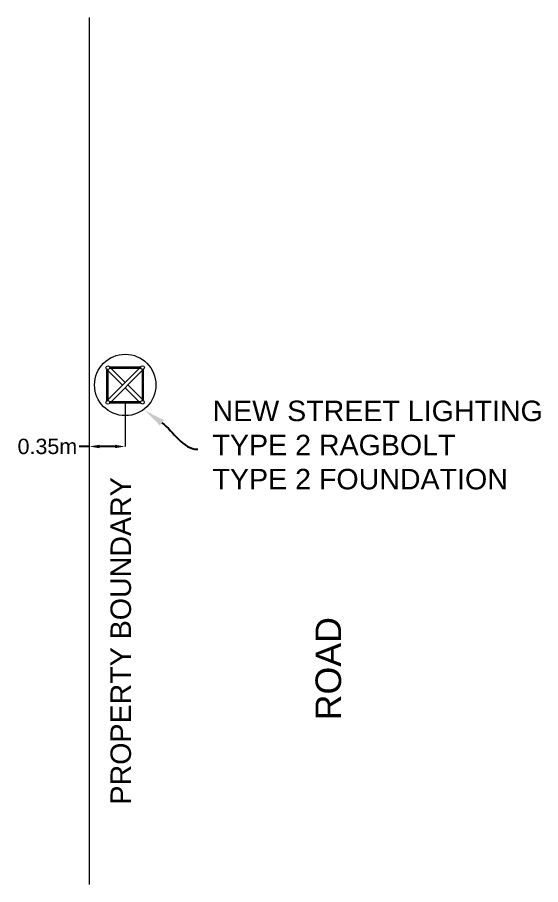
# Model space of a CAD drawing. Header units: metres. Extents: x 301573 to 308964, y 6278036 to 6284182.
# Drawn here: x 304646.64 to 304651.76, y 6281786.89 to 6281795.36 of the extents above; entities that cross this region are included whole.
import ezdxf
from ezdxf import colors
from ezdxf.entities.mleader import LeaderData, LeaderLine
from ezdxf.math import Vec2, Vec3

# ---------------------------------------------------------------- set-up
doc = ezdxf.new("R2010")
doc.units = ezdxf.units.M
doc.layers.add('_User Notes', color=7, linetype='Continuous', lineweight=20)
doc.styles.get("Standard").update_dxf_attribs({"font": 'arial.ttf'})
doc.dimstyles.get("Standard").update_dxf_attribs({"dimtxt": 0.18, "dimasz": 0.18, "dimexe": 0.18, "dimexo": 0.0625, "dimgap": 0.09, "dimtad": 0, "dimtih": 1, "dimtoh": 1, "dimdec": 4, "dimzin": 0, "dimdsep": 46, "dimtxsty": 'Standard', "dimcen": 0.09, "dimadec": 0, "dimazin": 0, "dimtfac": 1, "dimtdec": 4, "dimtofl": 0, "dimtmove": 0, "dimatfit": 3, "dimfxl": 1, "dimtolj": 1, "dimtzin": 0, "dimarcsym": 0})

# ---------------------------------------------------------------- blocks, each defined once
blk = doc.blocks.new('*D331')
at = {"layer": '_User Notes', "color": 0, "lineweight": -2, "ltscale": 0.6, "transparency": 16777216}
for p, q in [((304647.3472, 6281791.1701), (304647.2472, 6281791.1701)), ((304647.5972, 6281791.1701), (304647.4472, 6281791.1701))]:
    blk.add_line(p, q, dxfattribs=at)
at = {"layer": '_User Notes', "color": 0, "ltscale": 0.6, "transparency": 16777216}
for points in [[(304647.4472, 6281791.1868), (304647.4472, 6281791.1534), (304647.3472, 6281791.1701)], [(304647.5972, 6281791.1868), (304647.5972, 6281791.1534), (304647.6972, 6281791.1701)]]:
    blk.add_solid(points, dxfattribs=at)
at = {"layer": '_User Notes', "color": 0, "ltscale": 0.6, "transparency": 16777216, "insert": (304646.9371, 6281791.1701), "char_height": 0.15, "attachment_point": 5}
blk.add_mtext('\\A1;0.35m', dxfattribs=at)

msp = doc.modelspace()

# ---------------------------------------------------------------- linework, layer by layer
at = {"layer": '_User Notes', "color": 0, "ltscale": 0.6}
for p, q in [((304647.34723, 6281795.36327), (304647.34723, 6281786.88895)), ((304647.53262, 6281791.63022), (304647.83646, 6281791.93538)), ((304647.53262, 6281791.91052), (304647.67276, 6281791.77098)), ((304647.55895, 6281791.93538), (304647.69831, 6281791.79663)), ((304647.55922, 6281791.60665), (304647.86306, 6281791.91181)), ((304647.83475, 6281791.60702), (304647.69657, 6281791.7446)), ((304647.86306, 6281791.63297), (304647.72365, 6281791.77179)), ((304647.69723, 6281791.59428), (304647.69723, 6281791.17011))]:
    msp.add_line(p, q, dxfattribs=at)
for points in [[(304647.54318, 6281791.94902), (304647.85145, 6281791.94902)], [(304647.51896, 6281791.61709), (304647.51896, 6281791.92347)], [(304647.53262, 6281791.61839), (304647.53262, 6281791.92162)], [(304647.54574, 6281791.93538), (304647.85023, 6281791.93538)], [(304647.86306, 6281791.92318), (304647.86306, 6281791.62)], [(304647.87307, 6281791.92349), (304647.87307, 6281791.61913)], [(304647.8491, 6281791.60702), (304647.54447, 6281791.60702)], [(304647.85031, 6281791.59428), (304647.54415, 6281791.59428)]]:
    msp.add_lwpolyline(points, dxfattribs=at)
for centre, radius in [((304647.6982, 6281791.77138), 0.3), ((304647.52804, 6281791.93912), 0.01809), ((304647.86752, 6281791.94072), 0.01809), ((304647.52738, 6281791.60107), 0.01809), ((304647.86655, 6281791.60225), 0.01809)]:
    msp.add_circle(centre, radius, dxfattribs=at)

# ---------------------------------------------------------------- texts
at = {"layer": '_User Notes', "color": 0, "ltscale": 0.6, "insert": (304648.55138, 6281791.61811), "char_height": 0.2, "attachment_point": 1}
msp.add_mtext_dynamic_manual_height_columns('NEW STREET LIGHTING\\PTYPE 2 RAGBOLT\\PTYPE 2 FOUNDATION', width=3.265437, gutter_width=12.5, heights=[0], dxfattribs=at)
at = {"layer": '_User Notes', "color": 0, "ltscale": 0.6, "attachment_point": 1, "rotation": 90}
for s, width, heights, insert, char_height in [('PROPERTY BOUNDARY', 3.4912338, [0.55513], (304647.55419, 6281787.67193), 0.2), ('ROAD ', 4.5544241, [0], (304649.55806, 6281788.49444), 0.25)]:
    msp.add_mtext_dynamic_manual_height_columns(s, width=width, gutter_width=12.5, heights=heights, dxfattribs=dict(at, insert=insert, char_height=char_height))

# ---------------------------------------------------------------- dimensions: what is measured, and where the dimension line sits
at = {"layer": '_User Notes', "color": 0, "ltscale": 0.6}
dim = msp.add_linear_dim(base=(304647.34723, 6281791.17011), p1=(304647.69723, 6281791.17011), p2=(304647.34723, 6281791.17011), angle=180, dimstyle='Standard', override={"dimtxt": 0.15, "dimasz": 0.1, "dimgap": 0.03, "dimdec": 2, "dimpost": 'm', "dimse1": 1, "dimse2": 1}, dxfattribs=at)
dim.commit()
dim.dimension.update_dxf_attribs({"geometry": '*D331', "text_midpoint": (304646.93713, 6281791.17011), "dimtype": 161})

# ---------------------------------------------------------------- leaders
ml = msp.add_multileader_mtext('Standard', dxfattribs=at)
ml.set_content('')
ml.set_leader_properties()
ml.build(insert=Vec2(0, 0))
ml.multileader.update_dxf_attribs({"leader_type": 2, "has_text_frame": 1, "text_left_attachment_type": 2, "text_right_attachment_type": 2, "dogleg_length": 0.01, "arrow_head_size": 0.2})
ctx = ml.context
ctx.base_point, ctx.char_height, ctx.arrow_head_size, ctx.plane_origin = Vec3(304648.40662, 6281791.14245), 3, 0.2, Vec3(304643.85428, 6281790.5158)
ctx.left_attachment, ctx.right_attachment = 2, 2
notes = []
notes.append((ctx, [(1, (1, 1, 0), (304648.39662, 6281791.14245), (1, 0), 0.01, [(0, [(304647.89535, 6281791.51978)], 0, [])])]))
ctx.mtext, ml.multileader.dxf.content_type = None, 0
for ctx, leaders in notes:
    for number, flags, end, landing, length, lines in leaders:
        leader = LeaderData()
        leader.index, (leader.has_last_leader_line, leader.has_dogleg_vector, leader.attachment_direction) = number, flags
        leader.last_leader_point, leader.dogleg_vector, leader.dogleg_length = Vec3(end), Vec3(landing), length
        for number, points, colour, breaks in lines:
            line = LeaderLine()
            line.index, line.vertices, line.color, line.breaks = number, Vec3.list(points), colors.encode_raw_color(colour), breaks
            leader.lines.append(line)
        ctx.leaders.append(leader)

doc.saveas('drawing.dxf')
